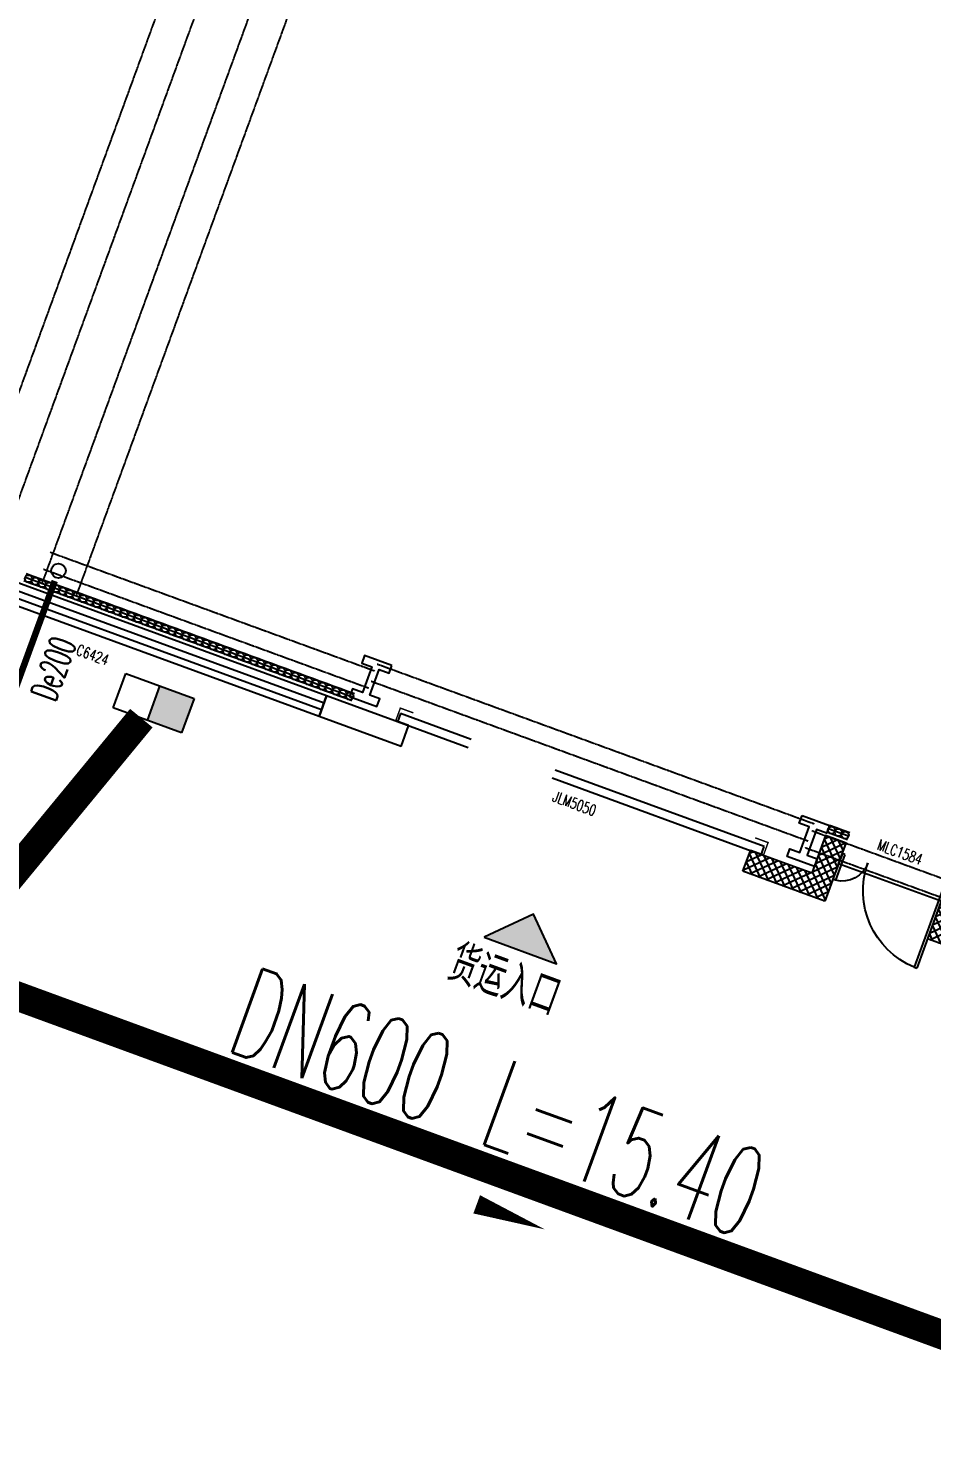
# Model space of a CAD drawing. Extents: x -111898 to 889894, y -2 to 1194865.
# Drawn here: x 640715 to 653125, y 943609 to 963179 of the extents above; entities that cross this region are included whole.
import ezdxf

# ---------------------------------------------------------------- set-up
doc = ezdxf.new("R2010")
doc.units = 0
doc.header["$LTSCALE"] = 10
doc.header["$MEASUREMENT"] = 0
doc.linetypes.add('10平面$0$10平面$0$DASH', pattern=[0.35, 0.25, -0.1])
doc.linetypes.add('10平面$0$DASH', pattern=[0.35, 0.25, -0.1])
for name, color, linetype in [('0-WALL', 252, 'Continuous'), ('1-单体雨水', 131, 'Continuous'), ('10平面$0$10平面$0$WINDOW', 4, 'Continuous'), ('10平面$0$10平面$0$WINDOW_TEXT', 7, 'Continuous'), ('10平面$0$A-HRAIL', 173, 'Continuous'), ('10平面$0$A-SFCE', 30, 'Continuous'), ('10平面$0$A-TEXT', 61, 'Continuous'), ('10平面$0$AS-WALL', 40, 'Continuous'), ('10平面$0$FH-tri', 180, 'Continuous'), ('10平面$0$PUB_HATCH', 8, 'Continuous'), ('DIM_雨水', 4, 'Continuous'), ('Gps-ZF雨水', 4, 'TG_Y'), ('TEXT_雨水', 4, 'Continuous'), ('TWT_雨水口', 4, 'Continuous'), ('VPIPE-雨水', 4, 'Continuous'), ('WALL', 252, 'Continuous'), ('建-窗', 252, 'Continuous'), ('建-门窗编号', 7, 'Continuous')]:
    doc.layers.add(name, color=color, linetype=linetype)
doc.styles.add('10平面$0$10平面$0$_TCH_WINDOW', font='SIMPLEX', dxfattribs={"height": 3.5, "bigfont": 'GBCBIG'})
doc.styles.add('10平面$0$A-STANDARD', font='SIMPLEX', dxfattribs={"bigfont": 'GBCBIG'})
doc.styles.add('_TWT_PIPEDN', font='SIMPLEX', dxfattribs={"width": 0.6, "height": 3, "bigfont": 'HZTXT'})
doc.styles.add('A-WIN-LABEL', font='SIMPLEX', dxfattribs={"bigfont": 'GBCBIG'})
doc.styles.add('TG_LINETYPE', font='SIMPLEX', dxfattribs={"width": 0.8, "height": 3.5, "bigfont": 'HZTXT'})
doc.linetypes.add('TG_Y', pattern='A,2,-0.3,["Y",TG_LINETYPE,S=0.1,R=0,X=-0.25,Y=-0.15],0', length=2.3)
pattern_1 = [(45, (60, 0), (-60.0001, 60.0001), []), (135, (60, 0), (-60.0001, -60.0001), [])]

# ---------------------------------------------------------------- blocks, each defined once
blk = doc.blocks.new('10平面$0$JYC-1')
at = {"layer": '10平面$0$FH-tri'}
h = blk.add_hatch(color=2, dxfattribs=at)
h.dxf.hatch_style = 1
h.paths.add_polyline_path([(-287147, 166042), (-285897, 167292), (-287147, 167292)])
at = {"layer": '10平面$0$FH-tri', "color": 2}
blk.add_lwpolyline([(-287147, 166042), (-285897, 167292), (-285897, 167292), (-287147, 167292)], close=True, dxfattribs=at)
at = {"layer": '10平面$0$A-TEXT', "style": '10平面$0$A-STANDARD'}
blk.add_text('货运入口', height=900.2, rotation=45, dxfattribs=at).set_placement((-286662, 164825))
blk = doc.blocks.new('10平面$0$10平面$0$$DorLib2D$00000126')
at = {"color": 0, "linetype": 'Continuous'}
for p, q in [((-0.532, 0.5), (-0.532, 0.9)), ((0.532, 0.9), (0.532, 0.5))]:
    blk.add_line(p, q, dxfattribs=at)
at = {"color": 0, "linetype": '10平面$0$10平面$0$DASH'}
for p, q in [((-0.532, 0.9), (0.532, 0.9)), ((-0.532, 0.5), (0.532, 0.5))]:
    blk.add_line(p, q, dxfattribs=at)
blk = doc.blocks.new('10平面$0$DOOR2DLIB$SYSLIB$00000123')
at = {"color": 0}
for p, q in [((0.475, -0.001), (0.475, 0.752)), ((0.475, 0.752), (0.5, 0.752)), ((0.5, -0.001), (0.5, 0.752)), ((-0.5, 0), (-0.5, 0.252)), ((-0.475, 0.252), (-0.5, 0.252)), ((-0.475, 0), (-0.475, 0.252)), ((-0.475, 0), (-0.5, 0)), ((0.475, -0.001), (0.5, -0.001))]:
    blk.add_line(p, q, dxfattribs=at)
for centre, radius, start, end in [((0.505, -0.002), 0.755, 92.2493, 179.7238), ((-0.501, 0.003), 0.251, 359.7899, 84.0974)]:
    blk.add_arc(centre, radius, start, end, dxfattribs=at)
blk = doc.blocks.new('10平面$0$G$C325EBD4F')
at = {"layer": '10平面$0$PUB_HATCH'}
h = blk.add_hatch(dxfattribs=at)
h.set_pattern_fill('多孔材料', color=256, scale=30, style=0)
h.set_pattern_definition(pattern_1)
h.paths.add_polyline_path([(3700, -50), (3700, 250), (3400, 250)])
h = blk.add_hatch(dxfattribs=at)
h.set_pattern_fill('多孔材料', color=256, scale=30, style=0)
h.set_pattern_definition(pattern_1)
h.paths.add_polyline_path([(3700, -50), (3400, 250), (3400, -300), (3700, -600)])
h = blk.add_hatch(dxfattribs=at)
h.set_pattern_fill('多孔材料', color=256, scale=30, style=0)
h.set_pattern_definition(pattern_1)
h.paths.add_polyline_path([(5500, 250), (5200, 250), (5200, -50)])
h = blk.add_hatch(dxfattribs=at)
h.set_pattern_fill('多孔材料', color=256, scale=30, style=0)
h.set_pattern_definition(pattern_1)
h.paths.add_polyline_path([(5500, 250), (5200, -50), (5200, -600), (5500, -300)])
h = blk.add_hatch(dxfattribs=at)
h.set_pattern_fill('多孔材料', color=256, scale=30, style=0)
h.set_pattern_definition(pattern_1)
h.paths.add_polyline_path([(3700, -600), (3400, -300), (2500, -300), (2500, -600)])
h = blk.add_hatch(dxfattribs=at)
h.set_pattern_fill('多孔材料', color=256, scale=30, style=0)
h.set_pattern_definition(pattern_1)
h.paths.add_polyline_path([(6400, -300), (5500, -300), (5200, -600), (6400, -600)])
at = {"layer": '10平面$0$10平面$0$WINDOW'}
blk.add_line((5200, -50), (3700, -50), dxfattribs=at)
at = {"layer": '10平面$0$AS-WALL'}
for p, q in [((3700, 250), (3400, 250)), ((3400, 250), (3400, -300)), ((3700, -50), (3700, 250)), ((5500, 250), (5200, 250)), ((5200, 250), (5200, -50)), ((5500, 250), (5500, -300)), ((3700, -50), (3700, -600)), ((5200, -50), (5200, -600)), ((3400, -300), (2500, -300)), ((2500, -600), (2500, -300)), ((6400, -300), (5500, -300)), ((6400, -600), (6400, -300)), ((3700, -600), (2500, -600)), ((6400, -600), (5200, -600))]:
    blk.add_line(p, q, dxfattribs=at)
at = {"layer": '10平面$0$10平面$0$WINDOW'}
ref = blk.add_blockref('10平面$0$DOOR2DLIB$SYSLIB$00000123', (4450, 100), dxfattribs=dict(at, xscale=-1500, yscale=1500, zscale=300, rotation=180.0000000000445))
ref.add_attrib('A', 'MLC1584', (4117, 313), dxfattribs={"layer": '10平面$0$10平面$0$WINDOW_TEXT', "height": 148.8, "style": '10平面$0$10平面$0$_TCH_WINDOW', "width": 0.705882})
ref = blk.add_blockref('10平面$0$10平面$0$$DorLib2D$00000126', (0, -450), dxfattribs=dict(at, xscale=5000, yscale=-300, zscale=300, rotation=180.0000000000008))
ref.add_attrib('A', 'JLM5050', (-301, -594), dxfattribs={"layer": '10平面$0$10平面$0$WINDOW_TEXT', "height": 148.8, "style": '10平面$0$10平面$0$_TCH_WINDOW', "width": 0.705882})
blk = doc.blocks.new('10平面$0$3333')
at = {"layer": '10平面$0$A-SFCE', "const_width": 20}
blk.add_lwpolyline([(-227064, 766320), (-227064, 766510), (-227244, 766510), (-227244, 766320)], dxfattribs=at)
blk = doc.blocks.new('10平面$0$99平面图例外参$0$$LinePat$圆环')
for points in [[(0, 150), (300, 150)], [(0, 0), (300, 0)], [(0, -150), (300, -150)]]:
    blk.add_lwpolyline(points)
at = {"color": 0}
blk.add_circle((150, 0), 150, dxfattribs=at)
blk = doc.blocks.new('WINDOW2DLIB$DYNSTYLE$00000005')
at = {"color": 0}
for points in [[(-0.5, 0.5), (-0.5, -0.5)], [(-0.5, 0.5), (0.5, 0.5)], [(0.5, -0.5), (0.5, 0.5)], [(0.5, 0.1667), (-0.5, 0.1667)], [(0.5, -0.1667), (-0.5, -0.1667)], [(-0.5, -0.5), (0.5, -0.5)]]:
    blk.add_lwpolyline(points, dxfattribs=at)
blk = doc.blocks.new('$TwtSys$00000424')
for p, q in [((-500, 250), (500, 250)), ((-500, -250), (-500, 250)), ((0, -250), (0, 250)), ((500, 250), (500, -250)), ((500, -250), (-500, -250))]:
    blk.add_line(p, q)
blk.add_solid([(0, 250), (500, 250), (0, -250), (500, -250)])

msp = doc.modelspace()

# ---------------------------------------------------------------- hatches: boundary and pattern name
at = {"layer": '0-WALL'}
h = msp.add_hatch(dxfattribs=at)
h.set_pattern_fill('草坪或沼泽', color=8, scale=400, angle=-0.200257)
h.set_pattern_definition([(359.79974, (-824318.4, 704905.5), (1605.5824, 1594.398), [240, -48, 64, -48, 240, -960]), (359.79974, (-824398.3, 704953.8), (1605.5824, 1594.398), [160, -120, 240, -120, 160, -800]), (359.79974, (-823836, 705591.9), (1605.5824, 1594.398), [200, -80, 200, -1120]), (359.79974, (-824634.9, 705914.7), (1605.5824, 1594.398), [80, -160, 80, -1280]), (89.79974, (-824474.9, 705914.1), (-1594.398, 1605.5824), [144, -1456]), (89.79974, (-823998.3, 704952.4), (-1594.398, 1605.5824), [160, -1440]), (89.79974, (-823596, 705591), (-1594.398, 1605.5824), [160, -1440]), (44.79974, (-823790.3, 704935.7), (5.5922, 1599.9902), [160, -2102.7417]), (134.79974, (-824206.3, 704937.2), (-1599.9902, 5.5922), [160, -2102.7417]), (63.23469, (-823838.3, 704943.9), (5.5922, 1599.99023), [160, -3417.7088]), (75.7635, (-823918.27, 704952.15), (5.59221, 1599.99023), [160, -6436.969]), (75.7635, (-823516.03, 705590.75), (5.59221, 1599.99023), [128, -6468.969]), (75.7635, (-824442.9, 705914), (5.59221, 1599.99023), [112, -6484.969]), (103.835987, (-824078.27, 704952.7), (5.59221, 1599.99023), [160, -6436.969]), (103.835987, (-823676.03, 705591.3), (5.59221, 1599.99023), [128, -6468.969]), (103.835987, (-824506.9, 705914.2), (5.59221, 1599.99023), [112, -6484.969]), (116.364795, (-824158.3, 704945), (5.5922, 1599.99023), [160, -3417.7069])])
edge = h.paths.add_edge_path()
edge.add_line((741503.08, 933538.38), (741712.87, 934018.57))
edge.add_line((741712.87, 934018.57), (745060.96, 941812.89))
edge.add_line((745060.96, 941812.89), (766890.86, 1001849.76))
edge.add_line((766890.86, 1001849.76), (760346.98, 1016169.02))
edge.add_line((760346.98, 1016169.02), (737579.78, 1026362.54))
edge.add_line((737579.78, 1026362.54), (720756.11, 1037729.77))
edge.add_line((720756.11, 1037729.77), (653654.65, 1067773.01))
edge.add_line((653654.65, 1067773.01), (467795.25, 820503.81))
edge.add_line((467795.25, 820503.81), (468143.58, 820404.89))
edge.add_line((468143.58, 820404.89), (647181.92, 1058601.18))
edge.add_line((647181.92, 1058601.18), (648464.56, 1058132.56))
edge.add_line((648464.56, 1058132.56), (650350.23, 1063296.8))
edge.add_line((650350.23, 1063296.8), (720796.15, 1037558.69))
edge.add_line((720796.15, 1037558.69), (718909.6, 1032395.07))
edge.add_line((718909.6, 1032395.07), (725484.49, 1029992.9))
edge.add_line((725484.49, 1029992.9), (726513.26, 1032808.65))
edge.add_line((726513.26, 1032808.65), (729331.07, 1031779.14))
edge.add_line((729331.07, 1031779.14), (728302.36, 1028963.46))
edge.add_line((728302.36, 1028963.46), (747084.56, 1022101.19))
edge.add_line((747084.56, 1022101.19), (755217.14, 1018452.95))
edge.add_arc((743028.5, 1006160.87), 17310.64, -14.619994, 45.242091, ccw=False)
edge.add_line((759778.64, 1001791.54), (760685.99, 1001458.08))
edge.add_line((760685.99, 1001458.08), (765094.65, 999847.31))
edge.add_line((765094.65, 999847.31), (740941.69, 933744.02))
edge.add_line((740941.69, 933744.02), (741503.08, 933538.38))

# ---------------------------------------------------------------- linework, layer by layer
at = {"layer": '1-单体雨水', "const_width": 90}
msp.add_lwpolyline([(640098.23, 952914.41), (641076.27, 955591.34)], dxfattribs=at)
at = {"layer": 'DIM_雨水'}
msp.add_lwpolyline([(644966.27, 947732.99, 0, 0, 0), (647813.21, 946685.51, 0, 266.67, 0), (646874.72, 947030.81, 0, 0, 0)], format="xyseb", dxfattribs=at)
at = {"layer": 'Gps-ZF雨水', "ltscale": 0.1, "const_width": 400}
for points in [[(642266, 953707.81), (639952.79, 950901.69)], [(639682.62, 950211.78), (654144.86, 944918.59)]]:
    msp.add_lwpolyline(points, dxfattribs=at)
at = {"layer": 'VPIPE-雨水', "linetype": 'Continuous'}
msp.add_circle((641127.75, 955732.23), 100, dxfattribs=at)
at = {"layer": 'WALL', "color": 8, "linetype": '10平面$0$DASH'}
for p, q in [((639773.94, 955960.69), (670899.7, 1041152.7)), ((640243.57, 955789.11), (671369.33, 1040981.11)), ((640901.06, 955548.89), (672026.83, 1040740.89)), ((641370.7, 955377.3), (672496.46, 1040569.3)), ((641008.53, 955988.72), (645473.83, 954357.28)), ((640922.73, 955753.9), (645388.04, 954122.46)), ((645508.15, 954451.2), (651511.97, 952257.64)), ((645422.35, 954216.39), (651426.18, 952022.83)), ((651477.66, 952163.72), (655942.96, 950532.27)), ((651391.86, 951928.9), (655857.17, 950297.46))]:
    msp.add_line(p, q, dxfattribs=at)
at = {"layer": 'WALL', "color": 8}
for p, q in [((645938.82, 953601.83), (644811.69, 954013.64)), ((645835.87, 953320.05), (644708.74, 953731.85)), ((645835.87, 953320.05), (645938.82, 953601.83))]:
    msp.add_line(p, q, dxfattribs=at)
for points in [[(645709.4, 954430.91), (645333.69, 954568.17), (645295.26, 954462.98), (645432.39, 954412.87), (645303.36, 954059.71), (645166.22, 954109.81), (645127.79, 954004.61), (645503.5, 953867.34), (645541.93, 953972.54), (645404.8, 954022.64), (645533.83, 954375.81), (645670.97, 954325.71)], [(651345.04, 952371.87), (651720.74, 952234.6), (651682.31, 952129.4), (651545.18, 952179.5), (651416.14, 951826.34), (651553.28, 951776.24), (651514.84, 951671.04), (651139.13, 951808.31), (651177.57, 951913.5), (651314.7, 951863.4), (651443.73, 952216.57), (651306.6, 952266.67)]]:
    msp.add_lwpolyline(points, close=True, dxfattribs=at)
msp.add_lwpolyline([(644708.74, 953731.85), (644811.69, 954013.64)], dxfattribs=at)

# ---------------------------------------------------------------- block references
at = {"layer": '10平面$0$A-HRAIL', "rotation": 159.9297114345931}
for p, xscale, yscale, zscale in [((640762.23, 955606), 0.3333333334243607, 0.3333333334243607, 0.3333333334243607), ((640856.16, 955571.68), 0.3333333334243607, 0.3333333334243607, 0.3333333334243607), ((640950.09, 955537.36), 0.3333333334243607, 0.3333333334243607, 0.3333333334243607), ((641044.01, 955503.05), 0.3333333334243607, 0.3333333334243607, 0.3333333334243607), ((641137.94, 955468.73), 0.3333333334243607, 0.3333333334243607, 0.3333333334243607), ((641231.87, 955434.41), 0.3333333334243607, 0.3333333334243607, 0.3333333334243607), ((641325.8, 955400.1), 0.3333333334243607, 0.3333333334243607, 0.3333333334243607), ((641419.72, 955365.78), 0.3333333334243607, 0.3333333334243607, 0.3333333334243607), ((641513.65, 955331.46), 0.3333333334243607, 0.3333333334243607, 0.3333333334243607), ((641607.58, 955297.14), 0.3333333334243607, 0.3333333334243607, 0.3333333334243607), ((641701.5, 955262.83), 0.3333333334243607, 0.3333333334243607, 0.3333333334243607), ((641795.43, 955228.51), 0.3333333334243607, 0.3333333334243607, 0.3333333334243607), ((641889.36, 955194.19), 0.3333333334243607, 0.3333333334243607, 0.3333333334243607), ((641983.29, 955159.87), 0.3333333334243607, 0.3333333334243607, 0.3333333334243607), ((642077.21, 955125.56), 0.3333333334243607, 0.3333333334243607, 0.3333333334243607), ((642171.14, 955091.24), 0.3333333334243607, 0.3333333334243607, 0.3333333334243607), ((642265.07, 955056.92), 0.3333333334243607, 0.3333333334243607, 0.3333333334243607), ((642359, 955022.61), 0.3333333334243607, 0.3333333334243607, 0.3333333334243607), ((642452.92, 954988.29), 0.3333333334243607, 0.3333333334243607, 0.3333333334243607), ((642546.85, 954953.97), 0.3333333334243607, 0.3333333334243607, 0.3333333334243607), ((642640.78, 954919.65), 0.3333333334243607, 0.3333333334243607, 0.3333333334243607), ((642734.7, 954885.34), 0.3333333334243607, 0.3333333334243607, 0.3333333334243607), ((642828.63, 954851.02), 0.3333333334243607, 0.3333333334243607, 0.3333333334243607), ((642922.56, 954816.7), 0.3333333334243607, 0.3333333334243607, 0.3333333334243607), ((643016.49, 954782.38), 0.3333333334243607, 0.3333333334243607, 0.3333333334243607), ((643110.41, 954748.07), 0.3333333334243607, 0.3333333334243607, 0.3333333334243607), ((643204.34, 954713.75), 0.3333333334243607, 0.3333333334243607, 0.3333333334243607), ((643298.27, 954679.43), 0.3333333334243607, 0.3333333334243607, 0.3333333334243607), ((643392.19, 954645.12), 0.3333333334243607, 0.3333333334243607, 0.3333333334243607), ((643486.12, 954610.8), 0.3333333334243607, 0.3333333334243607, 0.3333333334243607), ((643580.05, 954576.48), 0.3333333334243607, 0.3333333334243607, 0.3333333334243607), ((643673.98, 954542.16), 0.3333333334243607, 0.3333333334243607, 0.3333333334243607), ((643767.9, 954507.85), 0.3333333334243607, 0.3333333334243607, 0.3333333334243607), ((643861.83, 954473.53), 0.3333333334243607, 0.3333333334243607, 0.3333333334243607), ((643955.76, 954439.21), 0.3333333334243607, 0.3333333334243607, 0.3333333334243607), ((644049.69, 954404.89), 0.3333333334243607, 0.3333333334243607, 0.3333333334243607), ((644143.61, 954370.58), 0.3333333334243607, 0.3333333334243607, 0.3333333334243607), ((644237.54, 954336.26), 0.3333333334243607, 0.3333333334243607, 0.3333333334243607), ((644331.47, 954301.94), 0.3333333334243607, 0.3333333334243607, 0.3333333334243607), ((644425.39, 954267.63), 0.3333333334243607, 0.3333333334243607, 0.3333333334243607), ((644519.32, 954233.31), 0.3333333334243607, 0.3333333334243607, 0.3333333334243607), ((644613.25, 954198.99), 0.3333333334243607, 0.3333333334243607, 0.3333333334243607), ((644707.18, 954164.67), 0.3333333334243607, 0.3333333334243607, 0.3333333334243607), ((644801.1, 954130.36), 0.3333333334243607, 0.3333333334243607, 0.3333333334243607), ((644895.03, 954096.04), 0.3333333334243607, 0.3333333334243607, 0.3333333334243607), ((644988.96, 954061.72), 0.3333333334243607, 0.3333333334243607, 0.3333333334243607), ((645082.88, 954027.41), 0.3333333334243607, 0.3333333334243607, 0.3333333334243607), ((645176.81, 953993.09), 0.3333333334243607, 0.3333333334243607, 0.3333333334243607), ((651797.51, 952153.32), 0.333333312028715, 0.333333312028715, 0.333333312028715), ((651891.44, 952119), 0.333333312028715, 0.333333312028715, 0.333333312028715), ((651985.37, 952084.68), 0.333333312028715, 0.333333312028715, 0.333333312028715)]:
    msp.add_blockref('10平面$0$99平面图例外参$0$$LinePat$圆环', p, dxfattribs=dict(at, xscale=xscale, yscale=yscale, zscale=zscale))
at = {"layer": '10平面$0$A-SFCE', "xscale": -1, "rotation": 69.92971143459307}
msp.add_blockref('10平面$0$3333', (1287803.2, 477356.03), dxfattribs=at)
at = {"layer": '10平面$0$A-SFCE', "rotation": 249.9297114345931}
msp.add_blockref('10平面$0$3333', (-147066.79, 1001600.33), dxfattribs=at)
at = {"layer": 'TWT_雨水口', "rotation": 339.929708398429}
msp.add_blockref('$TwtSys$00000424', (642434.62, 953912.36), dxfattribs=at)
at = {"layer": 'WALL', "xscale": 0.6000000000000003, "yscale": 0.6000000000000003, "zscale": 0.6000000000000003, "rotation": 294.9297114345945}
msp.add_blockref('10平面$0$JYC-1', (629253.09, 752471.47), dxfattribs=at)
at = {"layer": 'WALL', "color": 8, "rotation": 339.9297114345931}
msp.add_blockref('10平面$0$G$C325EBD4F', (648389.95, 953025.68), dxfattribs=at)
at = {"layer": '建-窗'}
ref = msp.add_blockref('WINDOW2DLIB$DYNSTYLE$00000005', (641754.54, 954970.9), dxfattribs=dict(at, xscale=6400, yscale=-300, zscale=300, rotation=159.929711440973))
ref.add_attrib('A', 'C6424', (641357.75, 954584.21), dxfattribs={"layer": '建-门窗编号', "height": 148.75, "rotation": 339.929711, "style": 'A-WIN-LABEL', "width": 0.705882})

# ---------------------------------------------------------------- texts
at = {"layer": 'TEXT_雨水', "style": '_TWT_PIPEDN', "width": 0.557143}
for s, height, rotation, p in [('De200', 367.5, 69.929711, (641083.02, 953916.03)), ('DN600', 1225, 339.897328, (643402.3, 949156.53)), ('L=15.40', 1225, 339.897328, (646868.84, 947887.77))]:
    msp.add_text(s, height=height, rotation=rotation, dxfattribs=at).set_placement(p)

doc.saveas('drawing.dxf')
